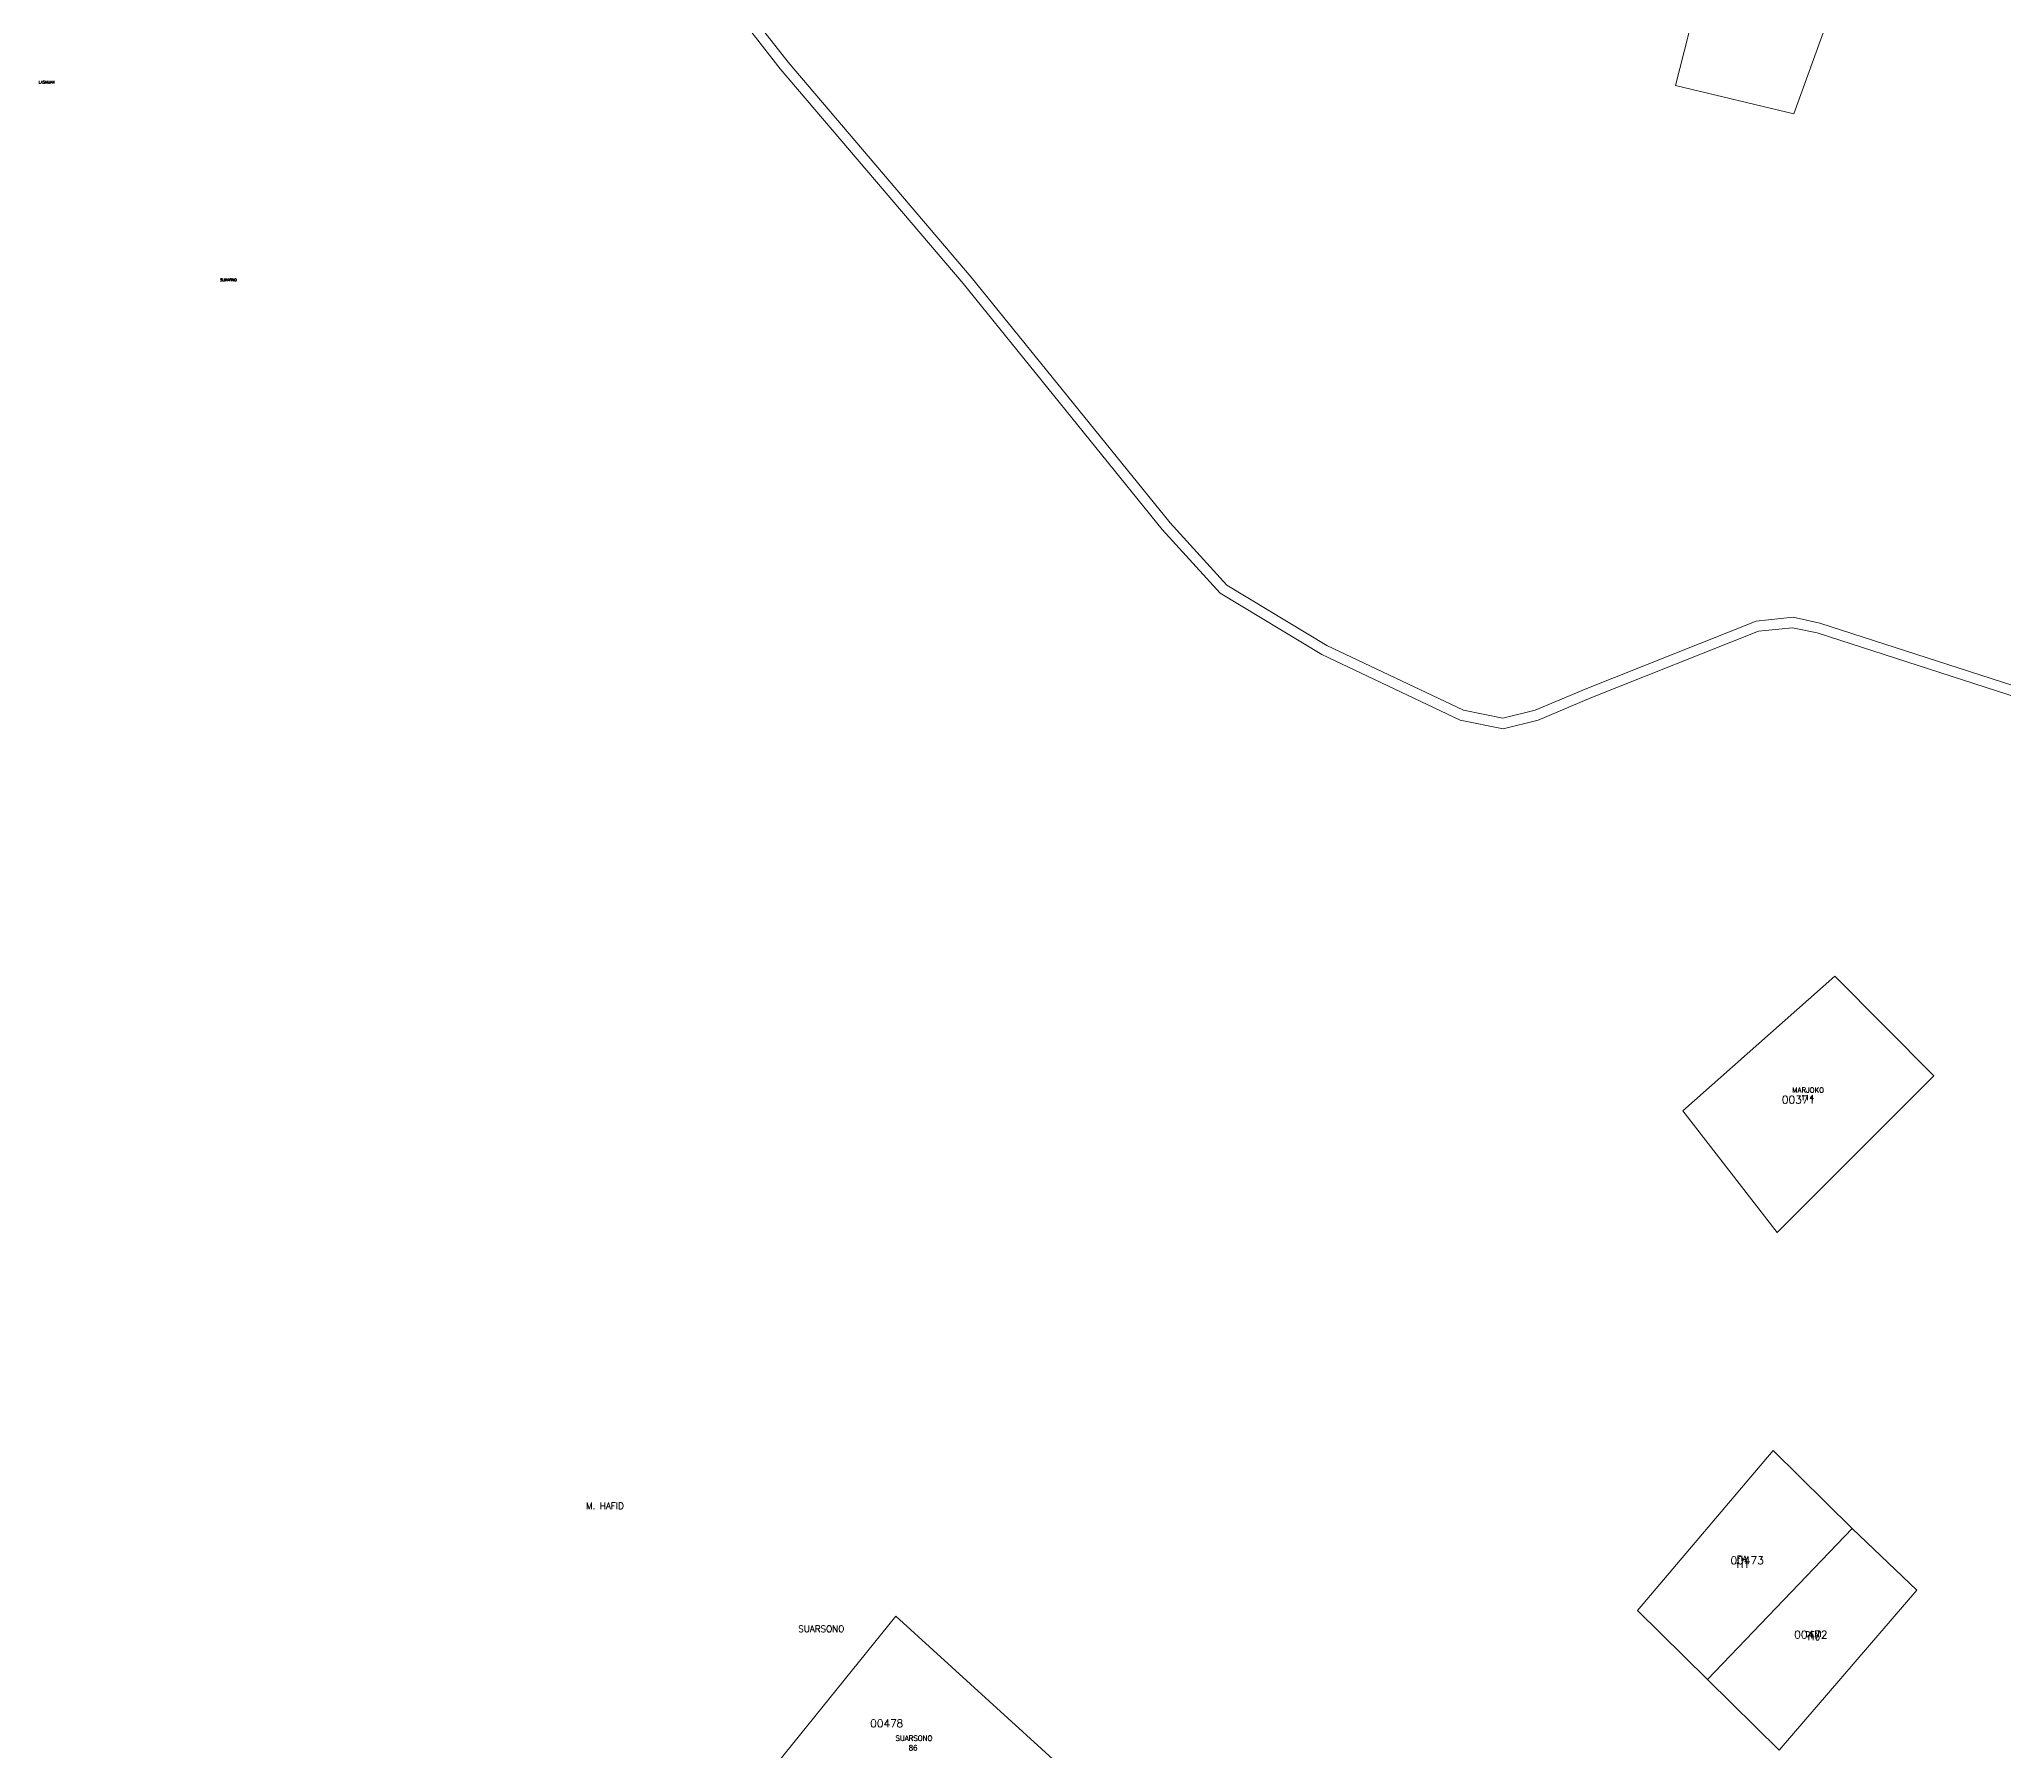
# Model space of a CAD drawing. Header units: inches. Extents: x 127149 to 132166, y 1065498 to 1071385.
# Drawn here: x 129505 to 130268, y 1068353 to 1069017 of the extents above; entities that cross this region are included whole.
import ezdxf
from ezdxf.enums import TextEntityAlignment as Align

# ---------------------------------------------------------------- set-up
doc = ezdxf.new("R2010")
doc.units = ezdxf.units.IN
doc.header["$MEASUREMENT"] = 0
for name, color, linetype in [('020100', 7, 'Continuous'), ('040100', 20, 'Continuous'), ('080201', 7, 'Continuous'), ('tn_lai', 7, 'Continuous')]:
    doc.layers.add(name, color=color, linetype=linetype)
doc.styles.add('romans', font='romans.shx')

msp = doc.modelspace()

# ---------------------------------------------------------------- linework, layer by layer
at = {"layer": '020100', "lineweight": 0}
for points in [[(130233.25, 1069119.27), (130253.57, 1069186.21), (130198.9, 1069183.98), (130159.07, 1069074.12), (130139.99, 1068999.35), (130185.85, 1068988.37), (130233.25, 1069119.27)], [(130142.78, 1068601.45), (130179.48, 1068554.22), (130240.2, 1068615.06), (130201.78, 1068653.79), (130142.78, 1068601.45)], [(130208.52, 1068439.44), (130177.91, 1068469.71), (130125.21, 1068407.59), (130152.35, 1068380.73), (130208.52, 1068439.44)], [(130152.35, 1068380.73), (130180.18, 1068353.41), (130233.59, 1068415.45), (130208.52, 1068439.44), (130152.35, 1068380.73)], [(129837.48, 1068405.36), (129785.99, 1068341.53), (129874.25, 1068265.05), (129902.27, 1068299.6), (129914.37, 1068287.53), (129937.44, 1068314.24), (129837.48, 1068405.36)]]:
    msp.add_lwpolyline(points, dxfattribs=at)
at = {"layer": '040100', "lineweight": 0}
for points in [[(130752.3, 1068586.69), (130385.75, 1068725.3), (130194.96, 1068786.91), (130185.4, 1068788.95), (130172.2, 1068787.61), (130107.12, 1068761.71), (130086.75, 1068753.12), (130073.11, 1068749.76), (130056.47, 1068753.12), (130002.79, 1068778.55), (129963.3, 1068802.33), (129940.85, 1068827.02), (129863.56, 1068922.48), (129792.6, 1069005.89), (129778.82, 1069023.42), (129771.95, 1069032.15), (129766.38, 1069044.76), (129744.27, 1069112.92), (129732.73, 1069149.26), (129728.13, 1069162.15)], [(130752.3, 1068586.69), (130385.75, 1068725.3), (130194.96, 1068786.91), (130185.4, 1068788.95), (130172.2, 1068787.61), (130107.12, 1068761.71), (130086.75, 1068753.12), (130073.11, 1068749.76), (130056.47, 1068753.12), (130002.79, 1068778.55), (129963.3, 1068802.33), (129940.85, 1068827.02), (129863.56, 1068922.48), (129792.6, 1069005.89), (129778.82, 1069023.42), (129771.95, 1069032.15), (129766.38, 1069044.76), (129744.27, 1069112.92), (129732.73, 1069149.26), (129728.13, 1069162.15)], [(130753.72, 1068590.43), (130387.07, 1068729.08), (130196, 1068790.78), (130185.62, 1068792.99), (130171.24, 1068791.54), (130105.61, 1068765.41), (130085.49, 1068756.93), (130073.02, 1068753.85), (130057.74, 1068756.94), (130004.68, 1068782.08), (129965.87, 1068805.45), (129943.88, 1068829.62), (129866.64, 1068925.04), (129795.7, 1069008.42), (129781.97, 1069025.9), (129775.41, 1069034.22), (129770.12, 1069046.19), (129748.08, 1069114.14), (129736.52, 1069150.54), (129731.64, 1069164.22)], [(130753.72, 1068590.43), (130387.07, 1068729.08), (130196, 1068790.78), (130185.62, 1068792.99), (130171.24, 1068791.54), (130105.61, 1068765.41), (130085.49, 1068756.93), (130073.02, 1068753.85), (130057.74, 1068756.94), (130004.68, 1068782.08), (129965.87, 1068805.45), (129943.88, 1068829.62), (129866.64, 1068925.04), (129795.7, 1069008.42), (129781.97, 1069025.9), (129775.41, 1069034.22), (129770.12, 1069046.19), (129748.08, 1069114.14), (129736.52, 1069150.54), (129731.64, 1069164.22)]]:
    msp.add_lwpolyline(points, dxfattribs=at)

# ---------------------------------------------------------------- texts
at = {"lineweight": 0, "style": 'romans'}
for s, p in [('MARJOKO', (130191.44, 1068608.53)), ('114', (130191.15, 1068605.57)), ('111', (130165.84, 1068424.16)), ('FIA', (130165.72, 1068426.71)), ('DENI', (130193.54, 1068397.38)), ('110', (130193.39, 1068396)), ('SUARSONO', (129844.46, 1068357)), ('86', (129844.15, 1068353.26))]:
    msp.add_text(s, height=2, dxfattribs=at).set_placement(p, align=Align.CENTER)
at = {"layer": '080201', "lineweight": 0, "style": 'romans'}
for s, p in [('00371', (130187.74, 1068604.32)), ('00473', (130167.79, 1068425.5)), ('00472', (130192.53, 1068396.7)), ('00478', (129833.91, 1068362.23))]:
    msp.add_text(s, height=3, dxfattribs=at).set_placement(p, align=Align.CENTER)
at = {"layer": 'tn_lai', "lineweight": 0, "style": 'romans'}
for s, height, p in [('LASMIJAN', 1, (129507.97, 1069000.18)), ('SUWARNO', 1, (129578.48, 1068923.43)), ('M. HAFID', 2.5, (129724.56, 1068446.92)), ('SUARSONO', 2.5, (129808.52, 1068399.18))]:
    msp.add_text(s, height=height, dxfattribs=at).set_placement(p, align=Align.CENTER)

doc.saveas('drawing.dxf')
